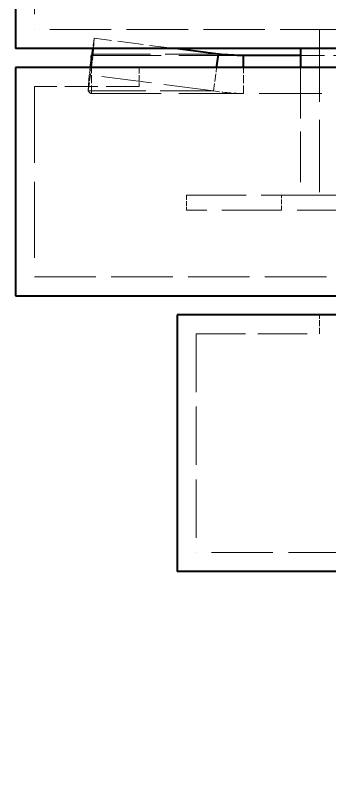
# Model space of a CAD drawing. Header units: millimetres. Extents: x 0 to 2523, y 0 to 1782.
# Drawn here: x 764.8 to 797.8, y 1185.3 to 1266.9 of the extents above; entities that cross this region are included whole.
import ezdxf

# ---------------------------------------------------------------- set-up
doc = ezdxf.new("R2010")
doc.units = ezdxf.units.MM
doc.header["$LTSCALE"] = 3
doc.linetypes.add('DASHED', pattern=[0.2067, 0.1654, -0.0413])
for name, color, linetype, lineweight in [('가려진 것(ISO)', 2, 'DASHED', 18), ('가려진 좁은 것(ISO)', 2, 'DASHED', 18), ('가시적인 것(ISO)', 3, 'Continuous', 40)]:
    doc.layers.add(name, color=color, linetype=linetype, lineweight=lineweight)

msp = doc.modelspace()

# ---------------------------------------------------------------- linework, layer by layer
at = {"layer": '가려진 것(ISO)', "ltscale": 13.251719}
msp.add_line((766.7766, 1454.3739), (766.7766, 1265.3739), dxfattribs=at)
at = {"layer": '가려진 것(ISO)', "ltscale": 13.032789}
for p, q in [((1162.7766, 1265.3739), (766.7766, 1265.3739)), ((766.7766, 1239.3739), (1162.7766, 1239.3739))]:
    msp.add_line(p, q, dxfattribs=at)
at = {"layer": '가려진 것(ISO)', "ltscale": 15.320109}
msp.add_line((796.7766, 1265.3739), (796.7766, 1246.3739), dxfattribs=at)
at = {"layer": '가려진 것(ISO)', "ltscale": 0.714475}
msp.add_line((773.0516, 1264.4611), (772.9093, 1263.3739), dxfattribs=at)
at = {"layer": '가려진 것(ISO)', "ltscale": 4.708343}
for p, q in [((772.9444, 1262.7882), (773.0516, 1264.4611)), ((772.4385, 1258.9242), (772.5457, 1260.5972))]:
    msp.add_line(p, q, dxfattribs=at)
at = {"layer": '가려진 것(ISO)', "ltscale": 5.457966}
msp.add_line((781.5784, 1263.3739), (773.0516, 1264.4611), dxfattribs=at)
at = {"layer": '가려진 것(ISO)', "ltscale": 14.802096}
for p, q in [((772.7752, 1262.6518), (788.7752, 1262.6586)), ((772.7769, 1258.6518), (788.7769, 1258.6586))]:
    msp.add_line(p, q, dxfattribs=at)
at = {"layer": '가려진 것(ISO)', "ltscale": 0.617011}
msp.add_line((772.7757, 1261.3785), (772.7753, 1262.3505), dxfattribs=at)
at = {"layer": '가려진 것(ISO)', "ltscale": 0.808278}
msp.add_line((772.7833, 1261.5582), (772.9444, 1262.7882), dxfattribs=at)
at = {"layer": '가려진 것(ISO)', "ltscale": 7.548428}
msp.add_line((806.6659, 1262.6662), (794.7766, 1262.6611), dxfattribs=at)
at = {"layer": '가려진 것(ISO)', "ltscale": 1.731117}
for p, q in [((772.4385, 1258.9242), (772.7833, 1261.5582)), ((772.7769, 1258.6518), (772.7757, 1261.3785))]:
    msp.add_line(p, q, dxfattribs=at)
at = {"layer": '가려진 것(ISO)', "ltscale": 0.510403}
msp.add_line((772.6474, 1261.3739), (772.5457, 1260.5972), dxfattribs=at)
at = {"layer": '가려진 것(ISO)', "ltscale": 1.269698}
for p, q in [((777.7766, 1261.3739), (777.7766, 1259.3739)), ((796.7766, 1233.3739), (796.7766, 1235.3739))]:
    msp.add_line(p, q, dxfattribs=at)
at = {"layer": '가려진 것(ISO)', "ltscale": 1.606284}
msp.add_line((785.6226, 1258.9298), (785.9426, 1261.3739), dxfattribs=at)
at = {"layer": '가려진 것(ISO)', "ltscale": 1.723852}
msp.add_line((788.7769, 1258.6586), (788.7757, 1261.3739), dxfattribs=at)
at = {"layer": '가려진 것(ISO)', "ltscale": 10.804708}
msp.add_line((794.7766, 1261.3739), (794.7766, 1247.9739), dxfattribs=at)
at = {"layer": '가려진 것(ISO)', "ltscale": 10.630617}
msp.add_line((785.6226, 1258.9298), (772.5457, 1260.5972), dxfattribs=at)
at = {"layer": '가려진 것(ISO)', "ltscale": 16.126431}
msp.add_line((766.7766, 1259.3739), (766.7766, 1239.3739), dxfattribs=at)
at = {"layer": '가려진 것(ISO)', "ltscale": 6.983788}
msp.add_line((777.7766, 1259.3739), (766.7766, 1259.3739), dxfattribs=at)
at = {"layer": '가려진 것(ISO)', "ltscale": 13.266974}
msp.add_line((805.2306, 1258.6656), (788.7769, 1258.6586), dxfattribs=at)
at = {"layer": '가려진 것(ISO)', "ltscale": 12.665669}
for p, q in [((782.7766, 1247.9739), (792.7766, 1247.9739)), ((792.7766, 1246.3739), (782.7766, 1246.3739))]:
    msp.add_line(p, q, dxfattribs=at)
at = {"layer": '가려진 것(ISO)', "ltscale": 1.015738}
msp.add_line((782.7766, 1247.9739), (782.7766, 1246.3739), dxfattribs=at)
at = {"layer": '가려진 것(ISO)', "ltscale": 13.208315}
for p, q in [((792.7766, 1247.9739), (1136.7766, 1247.9739)), ((1136.7766, 1246.3739), (792.7766, 1246.3739))]:
    msp.add_line(p, q, dxfattribs=at)
at = {"layer": '가려진 것(ISO)', "ltscale": 10.482181}
msp.add_line((783.7766, 1233.3739), (796.7766, 1233.3739), dxfattribs=at)
at = {"layer": '가려진 것(ISO)', "ltscale": 12.363597}
msp.add_line((783.7766, 1233.3739), (783.7766, 1210.3739), dxfattribs=at)
at = {"layer": '가려진 것(ISO)', "ltscale": 13.051158}
msp.add_line((1131.7766, 1210.3739), (783.7766, 1210.3739), dxfattribs=at)
at = {"layer": '가려진 것(ISO)', "ltscale": 0.622004}
msp.add_open_spline([(772.8159, 1262.6603), (772.8571, 1262.6774), (772.8991, 1262.7202), (772.9444, 1262.7882)], degree=3, dxfattribs=at)
at = {"layer": '가려진 것(ISO)', "ltscale": 1.005516}
msp.add_open_spline([(772.8061, 1261.7318), (772.7849, 1261.5702), (772.7784, 1261.4598), (772.7757, 1261.3891), (772.7757, 1261.3828), (772.7757, 1261.3785), (772.7757, 1261.3785), (772.7757, 1261.3785)], degree=3, knots=[0, 0, 0, 0, 0.11114673, 0.11114673, 0.15770148, 0.15770148, 0.15787941, 0.15787941, 0.15787941, 0.15787941], dxfattribs=at)
at = {"layer": '가려진 것(ISO)', "ltscale": 1.41808}
msp.add_open_spline([(772.7769, 1258.6518), (772.6602, 1258.6517), (772.5435, 1258.7436), (772.4385, 1258.9242)], degree=3, dxfattribs=at)
at = {"layer": '가려진 것(ISO)', "ltscale": 2.048363}
msp.add_open_spline([(788.7769, 1258.6586), (787.7216, 1258.6581), (786.6663, 1258.7496), (785.6226, 1258.9298)], degree=3, dxfattribs=at)
at = {"layer": '가려진 것(ISO)', "ltscale": 4.440121}
for points, weights in [([(839.2766, 1212.4548), (742.2935, 1071.4245), (839.2766, 1209.2048)], [2.18606992019, 2.18606992019, 1.55453860991]), ([(847.2766, 1209.2048), (749.3691, 1071.4245), (847.2766, 1212.4548)], [1.55453860991, 2.18606992019, 2.18606992019])]:
    msp.add_rational_spline(points, weights, degree=2, dxfattribs=at)
at = {"layer": '가려진 좁은 것(ISO)', "ltscale": 12.197012}
for p, q in [((772.9444, 1262.7882), (786.1285, 1262.7938)), ((772.4385, 1258.9242), (785.6226, 1258.9298))]:
    msp.add_line(p, q, dxfattribs=at)
at = {"layer": '가려진 좁은 것(ISO)', "ltscale": 1.015738}
msp.add_line((792.7766, 1246.3739), (792.7766, 1247.9739), dxfattribs=at)
at = {"layer": '가시적인 것(ISO)'}
for p, q in [((764.7766, 1456.3739), (764.7766, 1263.3739)), ((1164.7766, 1263.3739), (764.7766, 1263.3739)), ((772.9093, 1263.3739), (772.6474, 1261.3739)), ((786.1285, 1262.7938), (781.5784, 1263.3739)), ((794.7766, 1263.3739), (794.7766, 1261.3739)), ((772.7753, 1262.3505), (772.7752, 1262.6518)), ((785.9674, 1261.5638), (786.1285, 1262.7938)), ((794.7766, 1262.6611), (788.7752, 1262.6586)), ((788.7757, 1261.3854), (788.7752, 1262.6586)), ((785.9426, 1261.3739), (785.9674, 1261.5638)), ((1164.7766, 1261.3739), (764.7766, 1261.3739)), ((764.7766, 1261.3739), (764.7766, 1237.3739)), ((788.7757, 1261.3739), (788.7757, 1261.3854)), ((764.7766, 1237.3739), (1164.7766, 1237.3739)), ((781.7766, 1235.3739), (781.7766, 1208.3739)), ((811.2766, 1235.3739), (781.7766, 1235.3739)), ((1133.7766, 1208.3739), (781.7766, 1208.3739))]:
    msp.add_line(p, q, dxfattribs=at)
for points in [[(772.7752, 1262.6518), (772.7887, 1262.6518), (772.8022, 1262.6546), (772.8159, 1262.6603)], [(788.7752, 1262.6586), (787.891, 1262.6582), (787.0068, 1262.7038), (786.1285, 1262.7938)]]:
    msp.add_open_spline(points, degree=3, dxfattribs=at)

doc.saveas('drawing.dxf')
